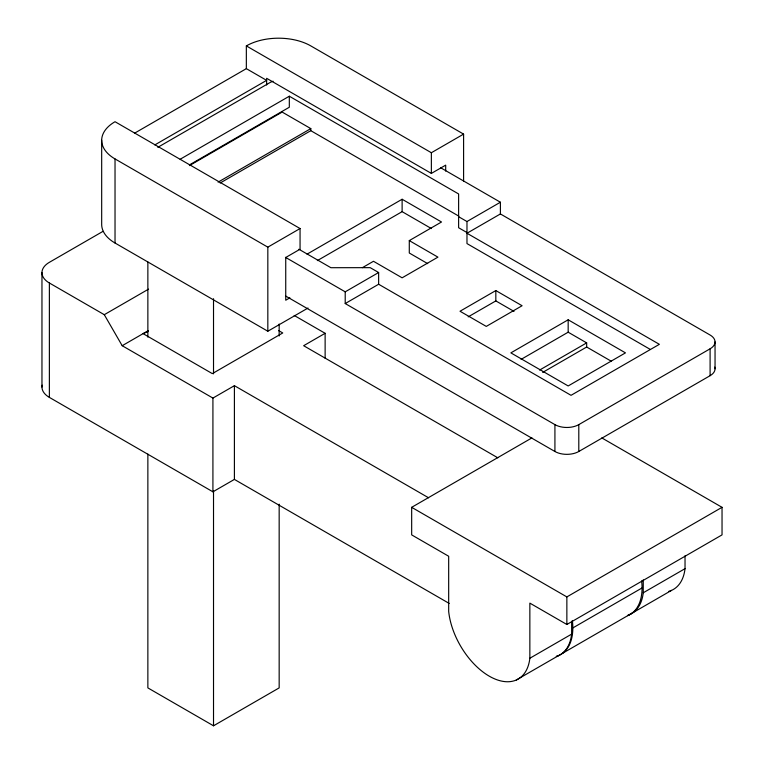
<?xml version="1.0" encoding="UTF-8"?>
<svg xmlns="http://www.w3.org/2000/svg" width="764" height="764" viewBox="0 0 764 764"><rect width="100%" height="100%" fill="white"/><g stroke="black" fill="none" stroke-linecap="round" stroke-linejoin="round"><path stroke-width="1.15" d="M134.521 133.213L246.342 68.655L266.636 80.363L154.815 144.921M157.804 147.337L269.616 82.779A16.884 9.751 0 0 1 273.111 81.232M180.132 159.256L289.317 96.216L458.62 193.96L458.62 227.739L466.976 232.562M189.396 164.928L289.317 107.246L289.317 96.216M189.443 165.597L282.155 112.069L310.805 128.61L310.805 130.682L458.753 216.097M103.064 231.32L49.373 262.319A25.327 14.621 0 0 0 49.373 282.995L49.373 397.395L212.917 491.815L234.405 479.41L449.222 603.436M218.093 182.138L310.805 128.61M220.156 183.016L310.805 130.682M49.373 282.995L104.286 314.692L148.56 289.136M300.061 228.541L115.03 121.715A45.582 26.32 0 0 0 115.03 158.931L267.83 247.154L300.061 228.541L300.061 249.217L285.736 257.487L285.736 300.223L289.862 297.836M246.342 68.655L246.342 45.907L431.364 152.733L463.595 134.12L463.595 181.498M104.286 314.692L122.192 345.71L148.187 330.697M266.636 85.014L266.636 78.3L431.364 173.409L445.689 165.139L445.689 171.069M307.023 254.164L402.122 199.251L441.516 221.999L409.284 240.603L409.284 253.008L427.706 263.647M317.356 260.6L402.122 211.657L431.412 228.57M362.394 267.677L373.472 261.278L402.122 277.819L437.934 257.143L409.284 240.603M101.679 140.328L101.679 224.406A45.582 26.32 0 0 0 115.03 243.019L267.83 331.232L308.016 308.035M285.488 257.344L345.213 291.829L378.638 272.528L378.638 284.246L571.033 395.322L659.37 344.325L466.976 233.249L500.401 213.949L710.1 335.024A16.884 9.751 0 0 1 710.1 348.804L710.1 375.687L578.797 451.495A16.884 9.751 0 0 1 554.922 451.495L285.555 295.983M458.62 216.709L466.976 221.531L500.401 202.231L500.401 213.949M345.213 291.829L345.213 303.547L378.638 284.246M122.192 345.71L212.917 398.082L234.405 385.677L428.566 497.784M325.13 358.221L325.13 333.305L303.642 345.71L497.803 457.808M495.826 290.568L460.014 311.244L486.276 326.409L522.089 305.734L495.826 290.568L495.826 300.911L468.198 316.859M568.168 319.791L510.868 352.873L568.168 385.954L625.468 352.873L568.168 319.791L568.168 332.197L521.096 359.376M539.604 370.053L586.666 342.883L586.666 347.018L542.669 372.421M571.634 621.227L571.634 634.13L529.853 658.253A57.844 33.396 60 0 1 489.266 676.178A57.844 33.396 60 0 1 448.678 611.391L448.678 556.259L411.672 534.886L411.672 507.325L531.916 437.906M345.213 303.547L554.922 424.622A16.884 9.751 0 0 0 578.797 424.622L710.1 348.804M147.863 454.074L147.863 687.896L213.519 725.8L279.166 687.896L279.166 504.173M411.672 507.325L566.859 596.913L722.037 507.325L722.037 534.886L566.859 624.484L529.853 603.121L529.853 658.253M572.828 627.932L642.056 587.955M627.913 615.211A57.844 33.396 60 0 0 643.25 592.778L685.031 568.664L685.031 555.753M516.33 679.979L558.112 655.865M562.591 653.277L671.508 590.391M148.388 331.347L143.088 333.648L212.325 373.625L282.747 332.961L278.621 330.573M463.595 134.12L310.805 45.907A45.582 26.32 0 0 0 246.342 45.907M440.675 167.755L500.401 202.231M650.107 349.32L466.976 243.582L466.976 221.531M568.168 332.197L586.666 342.883M586.666 347.018L611.171 361.162M495.826 300.911L514.01 311.406M378.638 272.528L370.196 267.658L330.888 267.706L298.886 249.236M601.793 437.906L722.037 507.325M294.197 315.446L325.13 333.305M715.047 341.919L715.047 368.792M643.25 579.876L643.25 592.778M578.797 424.622L578.797 451.495M566.859 596.913L566.859 624.484M554.922 424.622L554.922 451.495M431.364 152.733L431.364 173.409M402.122 199.251L402.122 211.657M279.166 324.041L279.166 335.969M267.83 247.154L267.83 331.232M234.405 385.677L234.405 479.41M213.519 298.714L213.519 373.873M213.519 490.784L213.519 725.8M212.917 398.082L212.917 491.815M147.863 262.004L147.863 337.163M115.03 158.931L115.03 243.019M41.963 272.652L41.963 387.061M714.789 367.102A16.884 9.751 0 0 1 710.1 375.687M685.031 568.664A57.844 33.396 60 0 1 668.748 591.374M571.634 634.13A57.844 33.396 60 0 1 556.288 656.562M49.373 397.395A25.327 14.621 0 0 1 42.182 385.151M572.398 620.874A57.844 33.396 60 0 1 556.526 656.257M641.636 580.907A57.844 33.396 60 0 1 627.607 615.641"/></g></svg>
